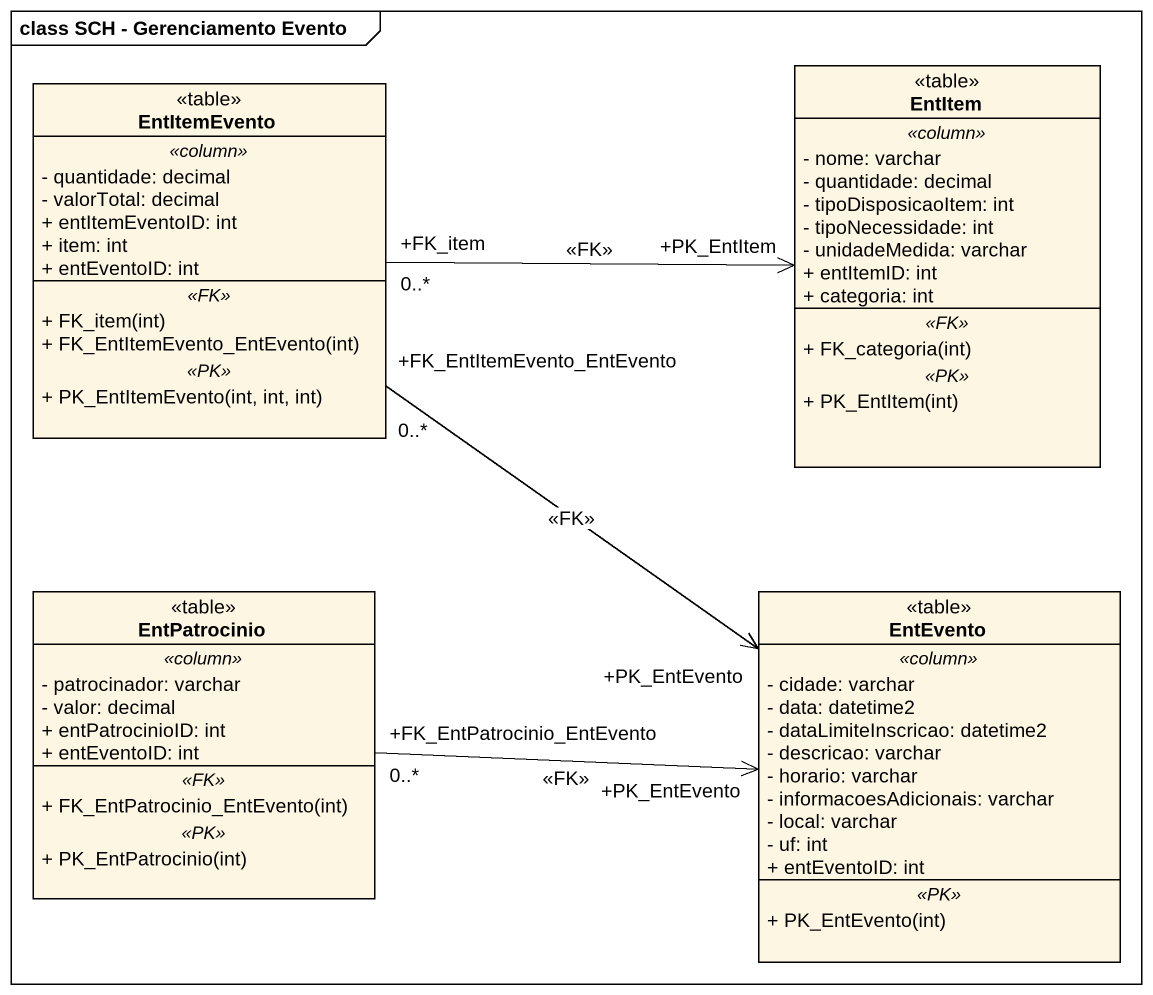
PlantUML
@startuml
mainframe class SCH - Gerenciamento Evento
hide circle
hide empty members
skinparam classAttributeIconSize 0
class EntItemEvento <<table>> {
  .. <<column>> ..
  - quantidade: decimal
  - valorTotal: decimal
  + entItemEventoID: int
  + item: int
  + entEventoID: int
  .. <<FK>> ..
  + FK_item(int)
  + FK_EntItemEvento_EntEvento(int)
  .. <<PK>> ..
  + PK_EntItemEvento(int, int, int)
}
class EntItem <<table>> {
  .. <<column>> ..
  - nome: varchar
  - quantidade: decimal
  - tipoDisposicaoItem: int
  - tipoNecessidade: int
  - unidadeMedida: varchar
  + entItemID: int
  + categoria: int
  .. <<FK>> ..
  + FK_categoria(int)
  .. <<PK>> ..
  + PK_EntItem(int)
}
class EntPatrocinio <<table>> {
  .. <<column>> ..
  - patrocinador: varchar
  - valor: decimal
  + entPatrocinioID: int
  + entEventoID: int
  .. <<FK>> ..
  + FK_EntPatrocinio_EntEvento(int)
  .. <<PK>> ..
  + PK_EntPatrocinio(int)
}
class EntEvento <<table>> {
  .. <<column>> ..
  - cidade: varchar
  - data: datetime2
  - dataLimiteInscricao: datetime2
  - descricao: varchar
  - horario: varchar
  - informacoesAdicionais: varchar
  - local: varchar
  - uf: int
  + entEventoID: int
  .. <<PK>> ..
  + PK_EntEvento(int)
}
EntItemEvento "+FK_item\n0..*" -right-> "+PK_EntItem" EntItem : <<FK>>
EntItemEvento "+FK_EntItemEvento_EntEvento\n0..*" --> "+PK_EntEvento" EntEvento : <<FK>>
EntPatrocinio "+FK_EntPatrocinio_EntEvento\n0..*" -right-> "+PK_EntEvento" EntEvento : <<FK>>
@enduml
